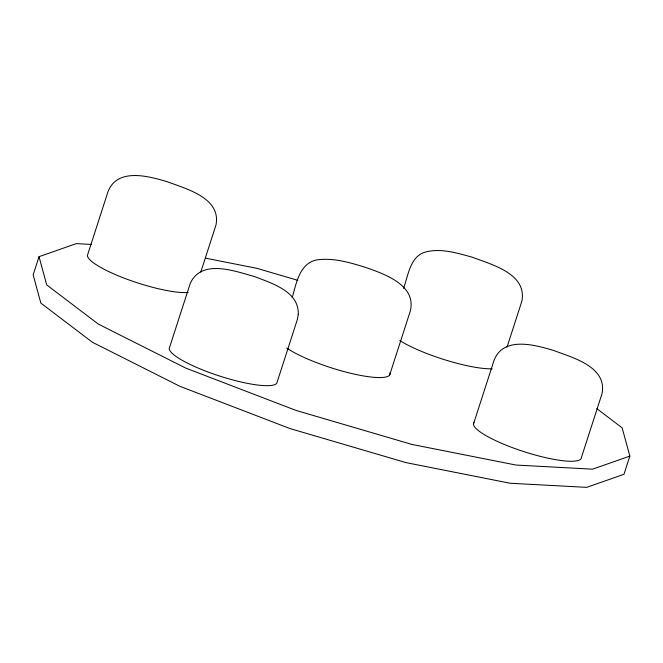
<?xml version="1.0" encoding="UTF-8"?>
<svg xmlns="http://www.w3.org/2000/svg" width="663" height="663" viewBox="0 0 663 663"><rect width="100%" height="100%" fill="white"/><g stroke="black" fill="none" stroke-linecap="round" stroke-linejoin="round"><path stroke-width="0.99" d="M91.602 244.44L76.295 243.619L39.026 256.68L33.15 274.872L40.857 303.115L92.372 342.241L179.839 386.28L289.946 428.547L405.938 462.6L510.145 483.252L586.705 487.355L623.974 474.294L629.85 456.103L622.143 427.859L596.791 408.607M200.79 272.054L215.981 225.03C221.309 198.013 186.477 188.947 167.623 181.861C148.91 176.201 117.301 167.349 107.986 191.748L87.417 255.429A56.628 11.486 17.9 0 0 127.487 279.405A56.628 11.486 17.9 0 0 188.201 292.507M292.209 297.588C296.419 283.242 299.461 262.913 317.32 259.821C333.945 257.675 350.396 262.697 366.092 267.57C384.954 274.2 416.919 285.397 410.215 311.345L389.645 375.026M403.576 288.355C408.284 275.493 410.132 255.33 426.582 251.758C441.699 248.194 457.288 253.15 471.849 257.07C491.076 264.438 527.151 273.405 521.889 301.118L507.013 347.163M473.465 424.071L494.034 360.39C503.35 335.992 534.958 344.843 553.671 350.512C572.525 357.597 607.358 366.656 602.029 393.673L581.459 457.354A56.628 11.486 17.9 0 1 523.977 451.652A56.628 11.486 17.9 0 1 473.921 422.638M629.85 456.103L592.589 469.164L516.021 465.053L411.814 444.409L295.822 410.356L185.715 368.089L98.248 324.041L46.733 284.924L39.026 256.68M205.464 258.147L257.062 268.374L297.712 280.308M492.195 368.81A58.385 11.843 17.9 0 1 399.781 340.542M389.993 372.697A58.385 11.843 17.9 0 1 351.042 373.36A58.385 11.843 17.9 0 1 286.665 348.034M298.234 314.61L297.347 319.533L276.778 383.214A56.628 11.486 17.9 0 1 216.229 374.918A56.628 11.486 17.9 0 1 169.687 347.064L190.256 283.383C201.726 258.363 235.241 271.341 254.675 276.62C271.913 283.358 299.403 291.463 298.234 314.61"/></g></svg>
